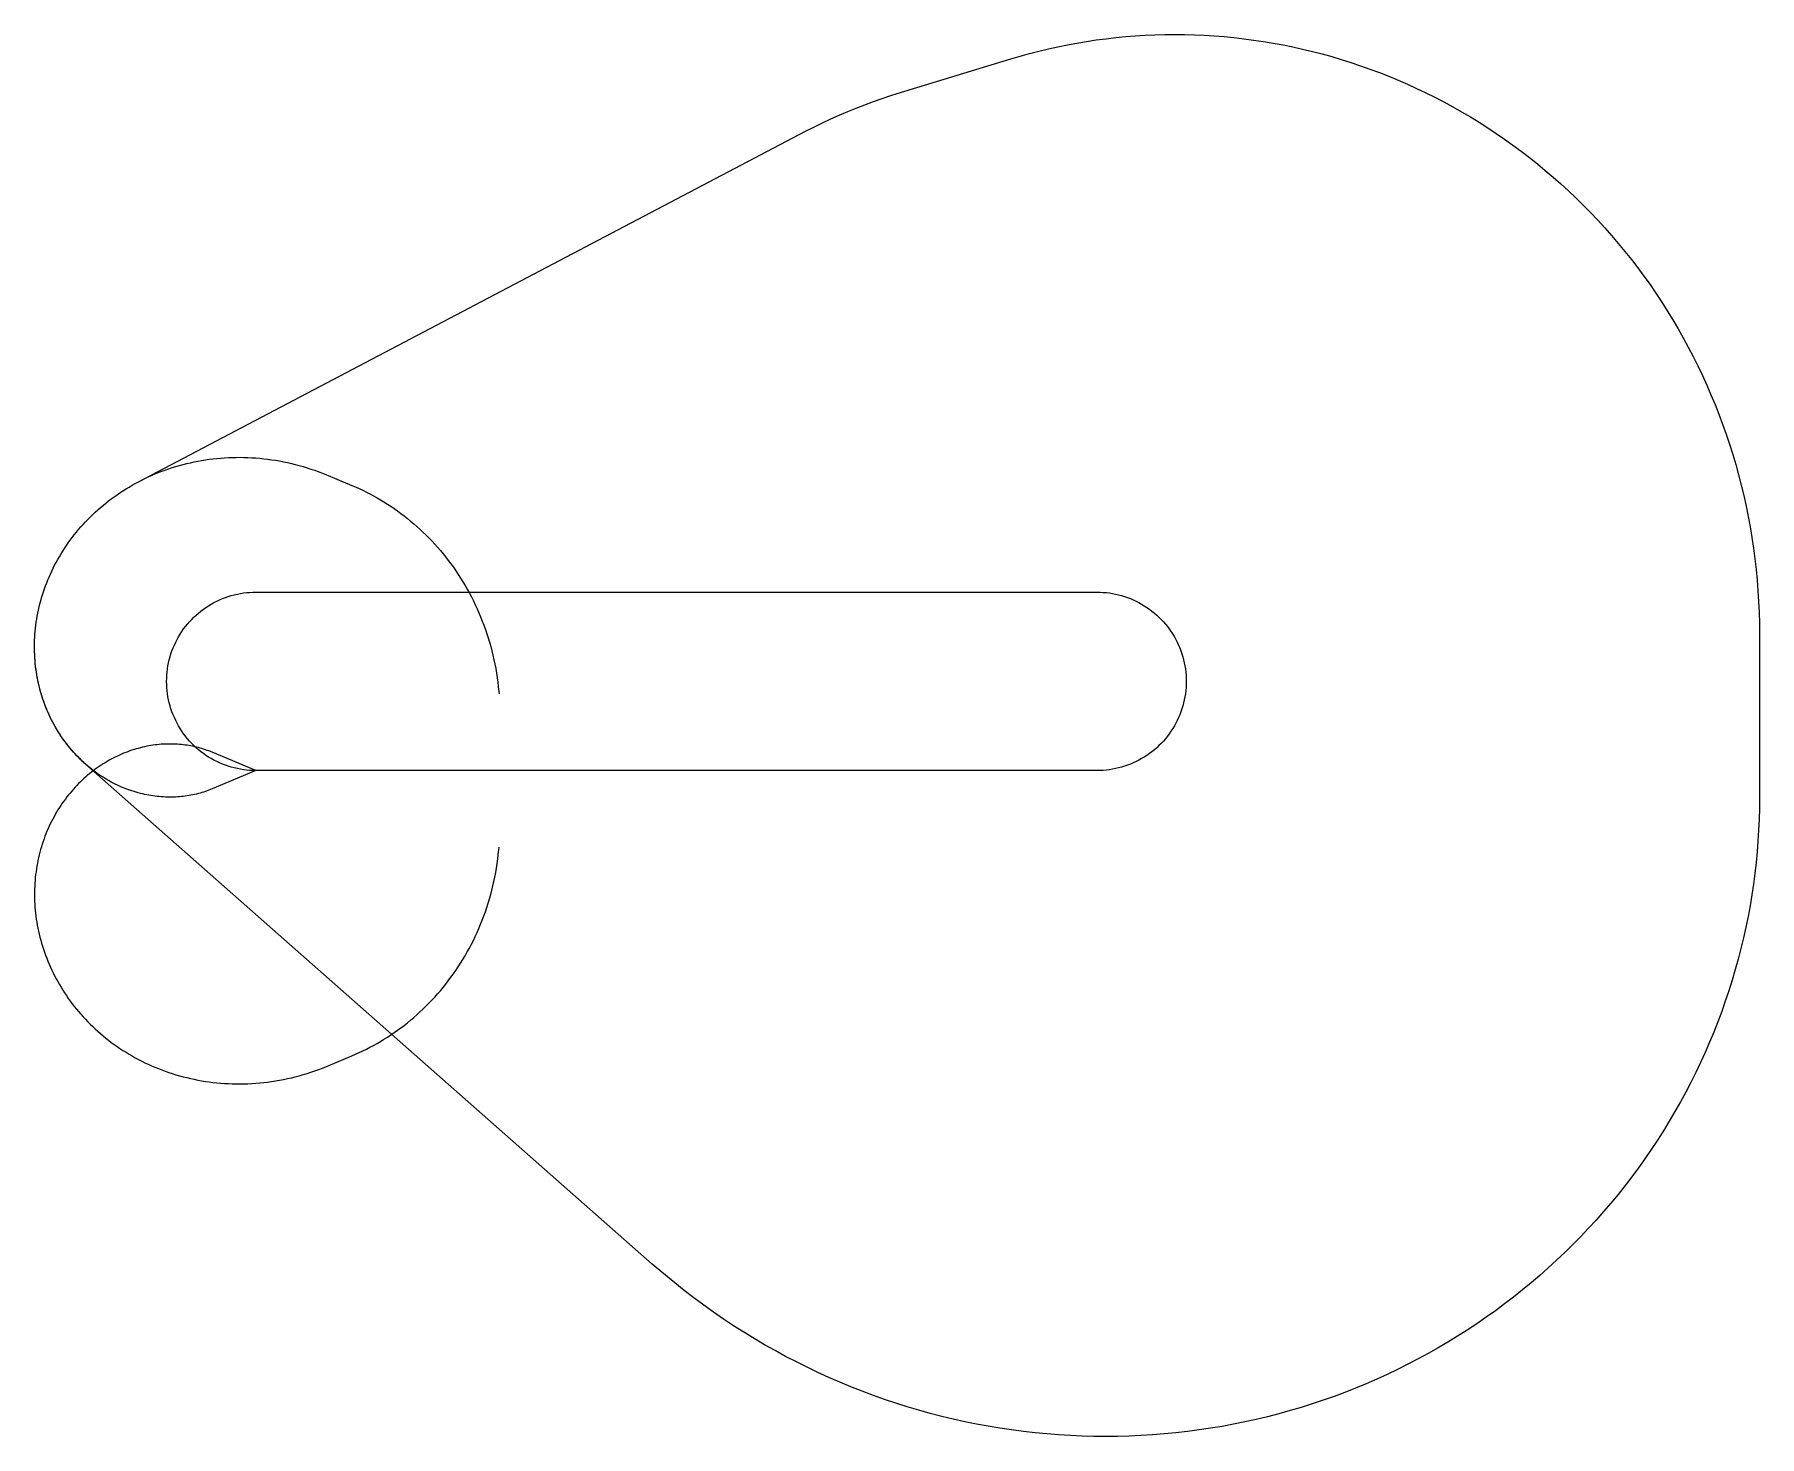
# Model space of a CAD drawing. Header units: metres. Extents: x -3966 to 26940, y -11934 to 13192.
import ezdxf

# ---------------------------------------------------------------- set-up
doc = ezdxf.new("R2010")
doc.units = ezdxf.units.M

msp = doc.modelspace()

# ---------------------------------------------------------------- linework, layer by layer
at = {"layer": 'NorminalTrack', "color": 1}
msp.add_lwpolyline([(0, 0), (0, 0), (-56, 1), (-112, 4), (-167, 9), (-223, 16), (-278, 24), (-332, 35), (-387, 47), (-441, 62), (-494, 78), (-547, 96), (-599, 116), (-650, 138), (-701, 162), (-751, 187), (-800, 214), (-847, 243), (-894, 273), (-940, 305), (-984, 339), (-1028, 374), (-1070, 411), (-1111, 449), (-1150, 488), (-1188, 529), (-1225, 571), (-1260, 615), (-1294, 659), (-1326, 705), (-1356, 752), (-1385, 800), (-1412, 848), (-1437, 898), (-1461, 949), (-1483, 1000), (-1503, 1052), (-1521, 1105), (-1537, 1158), (-1552, 1212), (-1564, 1267), (-1575, 1321), (-1583, 1377), (-1590, 1432), (-1595, 1488), (-1598, 1543), (-1599, 1599), (-1598, 1655), (-1595, 1711), (-1590, 1766), (-1583, 1822), (-1575, 1877), (-1564, 1932), (-1552, 1986), (-1537, 2040), (-1521, 2093), (-1503, 2146), (-1483, 2198), (-1461, 2249), (-1437, 2300), (-1412, 2350), (-1385, 2399), (-1356, 2446), (-1326, 2493), (-1294, 2539), (-1260, 2584), (-1225, 2627), (-1188, 2669), (-1150, 2710), (-1111, 2749), (-1070, 2787), (-1028, 2824), (-984, 2859), (-940, 2893), (-894, 2925), (-847, 2955), (-800, 2984), (-751, 3011), (-701, 3036), (-650, 3060), (-599, 3082), (-547, 3102), (-494, 3120), (-441, 3136), (-387, 3151), (-332, 3163), (-278, 3174), (-223, 3183), (-167, 3189), (-112, 3194), (-56, 3197), (0, 3198), (0, 3198), (15071, 3198), (15071, 3198), (15126, 3197), (15182, 3194), (15238, 3189), (15293, 3183), (15348, 3174), (15403, 3163), (15458, 3151), (15511, 3136), (15565, 3120), (15618, 3102), (15670, 3082), (15721, 3060), (15772, 3036), (15821, 3011), (15870, 2984), (15918, 2955), (15965, 2925), (16011, 2893), (16055, 2859), (16099, 2824), (16141, 2787), (16181, 2749), (16221, 2710), (16259, 2669), (16296, 2627), (16331, 2584), (16364, 2539), (16396, 2493), (16427, 2446), (16456, 2399), (16483, 2350), (16508, 2300), (16531, 2249), (16553, 2198), (16573, 2146), (16591, 2093), (16608, 2040), (16622, 1986), (16635, 1932), (16645, 1877), (16654, 1822), (16661, 1766), (16666, 1711), (16669, 1655), (16670, 1599), (16669, 1543), (16666, 1488), (16661, 1432), (16654, 1377), (16645, 1321), (16635, 1267), (16622, 1212), (16608, 1158), (16591, 1105), (16573, 1052), (16553, 1000), (16531, 949), (16508, 898), (16483, 848), (16456, 800), (16427, 752), (16396, 705), (16364, 659), (16331, 615), (16296, 571), (16259, 529), (16221, 488), (16181, 449), (16141, 411), (16099, 374), (16055, 339), (16011, 305), (15965, 273), (15918, 243), (15870, 214), (15821, 187), (15772, 162), (15721, 138), (15670, 116), (15618, 96), (15565, 78), (15511, 62), (15458, 47), (15403, 35), (15348, 24), (15293, 16), (15238, 9), (15182, 4), (15126, 1), (15071, 0), (0, 0)], dxfattribs=at)
at = {"layer": 'WindSpiral', "color": 5}
for points in [[(0, 0), (-784, -328), (-813, -340), (-843, -352), (-874, -363), (-905, -374), (-936, -384), (-967, -394), (-999, -403), (-1031, -412), (-1064, -420), (-1097, -428), (-1130, -435), (-1163, -442), (-1197, -448), (-1231, -453), (-1265, -458), (-1300, -463), (-1335, -466), (-1370, -470), (-1405, -472), (-1441, -474), (-1477, -476), (-1513, -476), (-1549, -476), (-1585, -476), (-1622, -475), (-1658, -473), (-1695, -471), (-1732, -467), (-1769, -464), (-1807, -459), (-1844, -454), (-1881, -448), (-1919, -442), (-1956, -435), (-1994, -427), (-2032, -418), (-2069, -409), (-2107, -399), (-2145, -389), (-2183, -377), (-2220, -365), (-2258, -352), (-2295, -339), (-2333, -325), (-2370, -310), (-2408, -294), (-2445, -277), (-2482, -260), (-2519, -242), (-2556, -224), (-2593, -205), (-2629, -184), (-2665, -164), (-2702, -142), (-2737, -120), (-2773, -97), (-2808, -73), (-2844, -49), (-2878, -24), (-2913, 2), (-2947, 29), (-2981, 56), (-3015, 84), (-3048, 112), (-3081, 142), (-3113, 172), (-3145, 203), (-3177, 234), (-3208, 266), (-3239, 299), (-3270, 333), (-3300, 367), (-3329, 402), (-3358, 437), (-3386, 473), (-3414, 510), (-3442, 547), (-3468, 585), (-3495, 624), (-3520, 663), (-3546, 703), (-3570, 743), (-3594, 784), (-3617, 826), (-3640, 868), (-3662, 911), (-3683, 954), (-3704, 998), (-3724, 1042), (-3743, 1087), (-3761, 1132), (-3779, 1178), (-3796, 1225), (-3813, 1271), (-3828, 1319), (-3843, 1366), (-3857, 1414), (-3870, 1463), (-3882, 1512), (-3894, 1561), (-3905, 1611), (-3915, 1661), (-3924, 1711), (-3932, 1762), (-3939, 1813), (-3946, 1865), (-3952, 1916), (-3956, 1968), (-3960, 2020), (-3963, 2073), (-3965, 2126), (-3966, 2179), (-3966, 2232), (-3966, 2285), (-3964, 2338), (-3961, 2392), (-3958, 2446), (-3953, 2500), (-3948, 2554), (-3942, 2608), (-3934, 2662), (-3926, 2716), (-3916, 2770), (-3906, 2824), (-3895, 2878), (-3882, 2933), (-3869, 2987), (-3855, 3041), (-3840, 3095), (-3823, 3149), (-3806, 3203), (-3788, 3256), (-3769, 3310), (-3748, 3363), (-3727, 3416), (-3705, 3469), (-3682, 3522), (-3657, 3575), (-3632, 3627), (-3606, 3679), (-3579, 3730), (-3551, 3782), (-3521, 3833), (-3491, 3883), (-3460, 3934), (-3428, 3983), (-3395, 4033), (-3361, 4082), (-3326, 4130), (-3290, 4179), (-3253, 4226), (-3215, 4273), (-3176, 4320), (-3136, 4366), (-3096, 4412), (-3054, 4456), (-3012, 4501), (-2968, 4544), (-2924, 4588), (-2879, 4630), (-2833, 4672), (-2786, 4713), (-2738, 4753), (-2690, 4793), (-2640, 4832), (-2590, 4870), (-2539, 4907), (-2487, 4944), (-2435, 4980), (-2381, 5015), (-2327, 5049), (-2272, 5082), (-2216, 5114), (-2160, 5146), (-2103, 5177), (-2103, 5177), (9862, 11463), (10007, 11538), (10154, 11610), (10303, 11680), (10452, 11747), (10604, 11812), (10756, 11874), (10910, 11934), (11065, 11991), (11221, 12045), (11378, 12097), (11491, 12132), (13527, 12755), (13693, 12804), (13861, 12851), (14029, 12894), (14199, 12935), (14369, 12973), (14540, 13008), (14712, 13039), (14885, 13068), (15058, 13094), (15232, 13117), (15406, 13137), (15581, 13154), (15756, 13168), (15932, 13178), (16108, 13186), (16284, 13191), (16461, 13192), (16638, 13191), (16815, 13186), (16992, 13178), (17169, 13168), (17346, 13154), (17523, 13137), (17700, 13116), (17876, 13093), (18053, 13067), (18229, 13037), (18405, 13005), (18580, 12969), (18755, 12930), (18929, 12889), (19103, 12844), (19276, 12796), (19448, 12745), (19620, 12690), (19791, 12633), (19961, 12573), (20130, 12510), (20298, 12444), (20466, 12374), (20632, 12302), (20797, 12227), (20961, 12149), (21123, 12068), (21285, 11984), (21445, 11897), (21603, 11807), (21761, 11714), (21916, 11619), (22071, 11521), (22223, 11420), (22374, 11316), (22523, 11209), (22671, 11100), (22817, 10988), (22961, 10874), (23103, 10757), (23243, 10637), (23381, 10515), (23518, 10390), (23652, 10263), (23784, 10133), (23914, 10001), (24041, 9866), (24167, 9729), (24290, 9590), (24411, 9449), (24529, 9305), (24645, 9159), (24759, 9011), (24870, 8861), (24979, 8709), (25085, 8554), (25188, 8398), (25289, 8240), (25387, 8080), (25482, 7918), (25575, 7754), (25665, 7589), (25752, 7421), (25836, 7253), (25917, 7082), (25996, 6910), (26071, 6737), (26144, 6562), (26213, 6385), (26280, 6207), (26343, 6028), (26404, 5848), (26461, 5666), (26515, 5484), (26566, 5300), (26614, 5115), (26658, 4929), (26700, 4742), (26738, 4555), (26773, 4366), (26805, 4177), (26833, 3987), (26858, 3796), (26880, 3605), (26898, 3413), (26913, 3221), (26925, 3029), (26934, 2836), (26939, 2642), (26940, 2449), (26940, 2448), (26940, -485), (26939, -679), (26934, -873), (26925, -1067), (26913, -1261), (26898, -1455), (26879, -1648), (26857, -1842), (26832, -2036), (26803, -2229), (26771, -2421), (26735, -2614), (26696, -2806), (26654, -2997), (26608, -3188), (26559, -3378), (26506, -3567), (26450, -3756), (26391, -3944), (26328, -4131), (26263, -4317), (26193, -4502), (26121, -4686), (26045, -4869), (25966, -5050), (25884, -5231), (25799, -5410), (25710, -5588), (25618, -5764), (25523, -5939), (25425, -6112), (25324, -6284), (25220, -6454), (25112, -6623), (25002, -6790), (24888, -6955), (24772, -7118), (24653, -7279), (24531, -7438), (24406, -7595), (24278, -7751), (24147, -7904), (24013, -8055), (23877, -8203), (23738, -8350), (23597, -8494), (23452, -8635), (23306, -8775), (23156, -8912), (23004, -9046), (22850, -9178), (22693, -9307), (22534, -9434), (22373, -9558), (22209, -9679), (22043, -9797), (21875, -9913), (21704, -10026), (21532, -10135), (21357, -10242), (21181, -10346), (21002, -10447), (20822, -10545), (20640, -10640), (20456, -10732), (20270, -10820), (20082, -10906), (19893, -10988), (19703, -11067), (19511, -11143), (19317, -11215), (19122, -11284), (18925, -11350), (18728, -11412), (18529, -11471), (18329, -11527), (18127, -11579), (17925, -11627), (17722, -11672), (17518, -11714), (17312, -11752), (17106, -11786), (16900, -11817), (16692, -11845), (16484, -11868), (16276, -11888), (16067, -11905), (15857, -11918), (15647, -11927), (15437, -11932), (15226, -11934), (15016, -11932), (14805, -11927), (14594, -11918), (14383, -11905), (14172, -11888), (13962, -11868), (13751, -11844), (13541, -11816), (13331, -11785), (13122, -11750), (12913, -11711), (12704, -11669), (12496, -11623), (12289, -11573), (12083, -11519), (11877, -11462), (11672, -11402), (11468, -11337), (11265, -11269), (11063, -11198), (10862, -11123), (10662, -11044), (10464, -10962), (10267, -10876), (10071, -10787), (9876, -10694), (9684, -10598), (9492, -10498), (9302, -10395), (9114, -10289), (8928, -10179), (8743, -10066), (8560, -9949), (8380, -9830), (8201, -9707), (8024, -9581), (7849, -9451), (7676, -9319), (7506, -9183), (7338, -9044), (7172, -8903), (7103, -8843), (-3052, 116), (-3085, 146), (-3118, 176), (-3150, 207), (-3181, 238), (-3213, 271), (-3243, 304), (-3274, 337), (-3304, 371), (-3333, 406), (-3362, 442), (-3390, 478), (-3418, 515), (-3445, 552), (-3472, 590), (-3498, 629), (-3524, 668), (-3549, 708), (-3573, 749), (-3597, 790), (-3620, 832), (-3643, 874), (-3665, 917), (-3686, 960), (-3706, 1004), (-3726, 1048), (-3745, 1093), (-3764, 1139), (-3782, 1185), (-3798, 1231), (-3815, 1278), (-3830, 1325), (-3845, 1373), (-3859, 1421), (-3872, 1470), (-3884, 1519), (-3896, 1568), (-3906, 1618), (-3916, 1668), (-3925, 1718), (-3933, 1769), (-3940, 1820), (-3947, 1872), (-3952, 1923), (-3957, 1975), (-3961, 2028), (-3963, 2080), (-3965, 2133), (-3966, 2186), (-3966, 2217)], [(0, 0), (-784, -328), (-813, -340), (-843, -352), (-874, -363), (-905, -374), (-936, -384), (-967, -394), (-999, -403), (-1031, -412), (-1064, -420), (-1097, -428), (-1130, -435), (-1163, -442), (-1197, -448), (-1231, -453), (-1265, -458), (-1300, -463), (-1335, -466), (-1370, -470), (-1405, -472), (-1441, -474), (-1477, -476), (-1513, -476), (-1549, -476), (-1585, -476), (-1622, -475), (-1658, -473), (-1695, -471), (-1732, -467), (-1769, -464), (-1807, -459), (-1844, -454), (-1881, -448), (-1919, -442), (-1956, -435), (-1994, -427), (-2032, -418), (-2069, -409), (-2107, -399), (-2145, -389), (-2183, -377), (-2220, -365), (-2258, -352), (-2295, -339), (-2333, -325), (-2370, -310), (-2408, -294), (-2445, -277), (-2482, -260), (-2519, -242), (-2556, -224), (-2593, -205), (-2629, -184), (-2665, -164), (-2702, -142), (-2737, -120), (-2773, -97), (-2808, -73), (-2844, -49), (-2878, -24), (-2913, 2), (-2947, 29), (-2981, 56), (-3015, 84), (-3048, 112), (-3081, 142), (-3113, 172), (-3145, 203), (-3177, 234), (-3208, 266), (-3239, 299), (-3270, 333), (-3300, 367), (-3329, 402), (-3358, 437), (-3386, 473), (-3414, 510), (-3442, 547), (-3468, 585), (-3495, 624), (-3520, 663), (-3546, 703), (-3570, 743), (-3594, 784), (-3617, 826), (-3640, 868), (-3662, 911), (-3683, 954), (-3704, 998), (-3724, 1042), (-3743, 1087), (-3761, 1132), (-3779, 1178), (-3796, 1225), (-3813, 1271), (-3828, 1319), (-3843, 1366), (-3857, 1414), (-3870, 1463), (-3882, 1512), (-3894, 1561), (-3905, 1611), (-3915, 1661), (-3924, 1711), (-3932, 1762), (-3939, 1813), (-3946, 1865), (-3952, 1916), (-3956, 1968), (-3960, 2020), (-3963, 2073), (-3965, 2126), (-3966, 2179), (-3966, 2232), (-3966, 2285), (-3964, 2338), (-3961, 2392), (-3958, 2446), (-3953, 2500), (-3948, 2554), (-3942, 2608), (-3934, 2662), (-3926, 2716), (-3916, 2770), (-3906, 2824), (-3895, 2878), (-3882, 2933), (-3869, 2987), (-3855, 3041), (-3840, 3095), (-3823, 3149), (-3806, 3203), (-3788, 3256), (-3769, 3310), (-3748, 3363), (-3727, 3416), (-3705, 3469), (-3682, 3522), (-3657, 3575), (-3632, 3627), (-3606, 3679), (-3579, 3730), (-3551, 3782), (-3521, 3833), (-3491, 3883), (-3460, 3934), (-3428, 3983), (-3395, 4033), (-3361, 4082), (-3326, 4130), (-3290, 4179), (-3253, 4226), (-3215, 4273), (-3176, 4320), (-3136, 4366), (-3096, 4412), (-3054, 4456), (-3012, 4501), (-2968, 4544), (-2924, 4588), (-2879, 4630), (-2833, 4672), (-2786, 4713), (-2738, 4753), (-2690, 4793), (-2640, 4832), (-2590, 4870), (-2539, 4907), (-2487, 4944), (-2435, 4980), (-2381, 5015), (-2327, 5049), (-2272, 5082), (-2216, 5114), (-2160, 5146), (-2103, 5177), (-2045, 5206), (-1987, 5235), (-1928, 5263), (-1868, 5290), (-1808, 5316), (-1747, 5341), (-1685, 5365), (-1623, 5387), (-1560, 5409), (-1497, 5430), (-1433, 5450), (-1368, 5469), (-1304, 5486), (-1238, 5503), (-1172, 5518), (-1106, 5533), (-1039, 5546), (-972, 5558), (-905, 5569), (-837, 5579), (-769, 5587), (-700, 5595), (-632, 5601), (-562, 5606), (-493, 5610), (-424, 5613), (-354, 5614), (-284, 5615), (-213, 5614), (-143, 5611), (-72, 5608), (-2, 5603), (69, 5597), (140, 5590), (211, 5582), (281, 5572), (352, 5561), (423, 5549), (494, 5535), (565, 5521), (636, 5505), (706, 5487), (777, 5469), (847, 5449), (917, 5428), (987, 5405), (1057, 5382), (1126, 5357), (1195, 5330), (1264, 5303), (1294, 5290), (1721, 5111), (1787, 5083), (1852, 5054), (1916, 5024), (1981, 4992), (2044, 4959), (2108, 4925), (2171, 4890), (2233, 4854), (2295, 4816), (2357, 4777), (2418, 4737), (2478, 4696), (2538, 4654), (2598, 4610), (2656, 4566), (2714, 4520), (2772, 4473), (2829, 4425), (2885, 4376), (2940, 4326), (2994, 4275), (3048, 4223), (3101, 4169), (3153, 4115), (3205, 4059), (3255, 4003), (3305, 3945), (3353, 3887), (3401, 3827), (3448, 3767), (3494, 3705), (3539, 3643), (3583, 3580), (3626, 3515), (3668, 3450), (3709, 3384), (3749, 3317), (3787, 3250), (3825, 3181), (3862, 3112), (3897, 3042), (3931, 2971), (3964, 2899), (3996, 2827), (4027, 2753), (4056, 2680), (4085, 2605), (4112, 2530), (4138, 2454), (4162, 2378), (4185, 2301), (4207, 2223), (4228, 2145), (4247, 2066), (4265, 1987), (4282, 1907), (4297, 1827), (4311, 1746), (4324, 1665), (4335, 1584), (4344, 1502), (4353, 1420), (4357, 1373)], [(0, 0), (-784, 328), (-813, 340), (-843, 352), (-874, 363), (-905, 374), (-936, 384), (-967, 394), (-999, 403), (-1031, 412), (-1064, 420), (-1097, 428), (-1130, 435), (-1163, 442), (-1197, 448), (-1231, 453), (-1265, 458), (-1300, 463), (-1335, 466), (-1370, 470), (-1405, 472), (-1441, 474), (-1477, 476), (-1513, 476), (-1549, 476), (-1585, 476), (-1622, 475), (-1658, 473), (-1695, 471), (-1732, 467), (-1769, 464), (-1807, 459), (-1844, 454), (-1881, 448), (-1919, 442), (-1956, 435), (-1994, 427), (-2032, 418), (-2069, 409), (-2107, 399), (-2145, 389), (-2183, 377), (-2220, 365), (-2258, 352), (-2295, 339), (-2333, 325), (-2370, 310), (-2408, 294), (-2445, 277), (-2482, 260), (-2519, 242), (-2556, 224), (-2593, 205), (-2629, 184), (-2665, 164), (-2702, 142), (-2737, 120), (-2773, 97), (-2808, 73), (-2844, 49), (-2878, 24), (-2913, -2), (-2947, -29), (-2981, -56), (-3015, -84), (-3048, -112), (-3081, -142), (-3113, -172), (-3145, -203), (-3177, -234), (-3208, -266), (-3239, -299), (-3270, -333), (-3300, -367), (-3329, -402), (-3358, -437), (-3386, -473), (-3414, -510), (-3442, -547), (-3468, -585), (-3495, -624), (-3520, -663), (-3546, -703), (-3570, -743), (-3594, -784), (-3617, -826), (-3640, -868), (-3662, -911), (-3683, -954), (-3704, -998), (-3724, -1042), (-3743, -1087), (-3761, -1132), (-3779, -1178), (-3796, -1225), (-3813, -1271), (-3828, -1319), (-3843, -1366), (-3857, -1414), (-3870, -1463), (-3882, -1512), (-3894, -1561), (-3905, -1611), (-3915, -1661), (-3924, -1711), (-3932, -1762), (-3939, -1813), (-3946, -1865), (-3952, -1916), (-3956, -1968), (-3960, -2020), (-3963, -2073), (-3965, -2126), (-3966, -2179), (-3966, -2232), (-3966, -2285), (-3964, -2338), (-3961, -2392), (-3958, -2446), (-3953, -2500), (-3948, -2554), (-3942, -2608), (-3934, -2662), (-3926, -2716), (-3916, -2770), (-3906, -2824), (-3895, -2878), (-3882, -2933), (-3869, -2987), (-3855, -3041), (-3840, -3095), (-3823, -3149), (-3806, -3203), (-3788, -3256), (-3769, -3310), (-3748, -3363), (-3727, -3416), (-3705, -3469), (-3682, -3522), (-3657, -3575), (-3632, -3627), (-3606, -3679), (-3579, -3730), (-3551, -3782), (-3521, -3833), (-3491, -3883), (-3460, -3934), (-3428, -3983), (-3395, -4033), (-3361, -4082), (-3326, -4130), (-3290, -4179), (-3253, -4226), (-3215, -4273), (-3176, -4320), (-3136, -4366), (-3096, -4412), (-3054, -4456), (-3012, -4501), (-2968, -4544), (-2924, -4588), (-2879, -4630), (-2833, -4672), (-2786, -4713), (-2738, -4753), (-2690, -4793), (-2640, -4832), (-2590, -4870), (-2539, -4907), (-2487, -4944), (-2435, -4980), (-2381, -5015), (-2327, -5049), (-2272, -5082), (-2216, -5114), (-2160, -5146), (-2103, -5177), (-2045, -5206), (-1987, -5235), (-1928, -5263), (-1868, -5290), (-1808, -5316), (-1747, -5341), (-1685, -5365), (-1623, -5387), (-1560, -5409), (-1497, -5430), (-1433, -5450), (-1368, -5469), (-1304, -5486), (-1238, -5503), (-1172, -5518), (-1106, -5533), (-1039, -5546), (-972, -5558), (-905, -5569), (-837, -5579), (-769, -5587), (-700, -5595), (-632, -5601), (-562, -5606), (-493, -5610), (-424, -5613), (-354, -5614), (-284, -5615), (-213, -5614), (-143, -5611), (-72, -5608), (-2, -5603), (69, -5597), (140, -5590), (211, -5582), (281, -5572), (352, -5561), (423, -5549), (494, -5535), (565, -5521), (636, -5505), (706, -5487), (777, -5469), (847, -5449), (917, -5428), (987, -5405), (1057, -5382), (1126, -5357), (1195, -5330), (1264, -5303), (1294, -5290), (1721, -5111), (1787, -5083), (1852, -5054), (1916, -5024), (1981, -4992), (2044, -4959), (2108, -4925), (2171, -4890), (2233, -4854), (2295, -4816), (2357, -4777), (2418, -4737), (2478, -4696), (2538, -4654), (2598, -4610), (2656, -4566), (2714, -4520), (2772, -4473), (2829, -4425), (2885, -4376), (2940, -4326), (2994, -4275), (3048, -4223), (3101, -4169), (3153, -4115), (3205, -4059), (3255, -4003), (3305, -3945), (3353, -3887), (3401, -3827), (3448, -3767), (3494, -3705), (3539, -3643), (3583, -3580), (3626, -3515), (3668, -3450), (3709, -3384), (3749, -3317), (3787, -3250), (3825, -3181), (3862, -3112), (3897, -3042), (3931, -2971), (3964, -2899), (3996, -2827), (4027, -2753), (4056, -2680), (4085, -2605), (4112, -2530), (4138, -2454), (4162, -2378), (4185, -2301), (4207, -2223), (4228, -2145), (4247, -2066), (4265, -1987), (4282, -1907), (4297, -1827), (4311, -1746), (4324, -1665), (4335, -1584), (4344, -1502), (4353, -1420), (4357, -1373)]]:
    msp.add_lwpolyline(points, dxfattribs=at)

doc.saveas('drawing.dxf')
